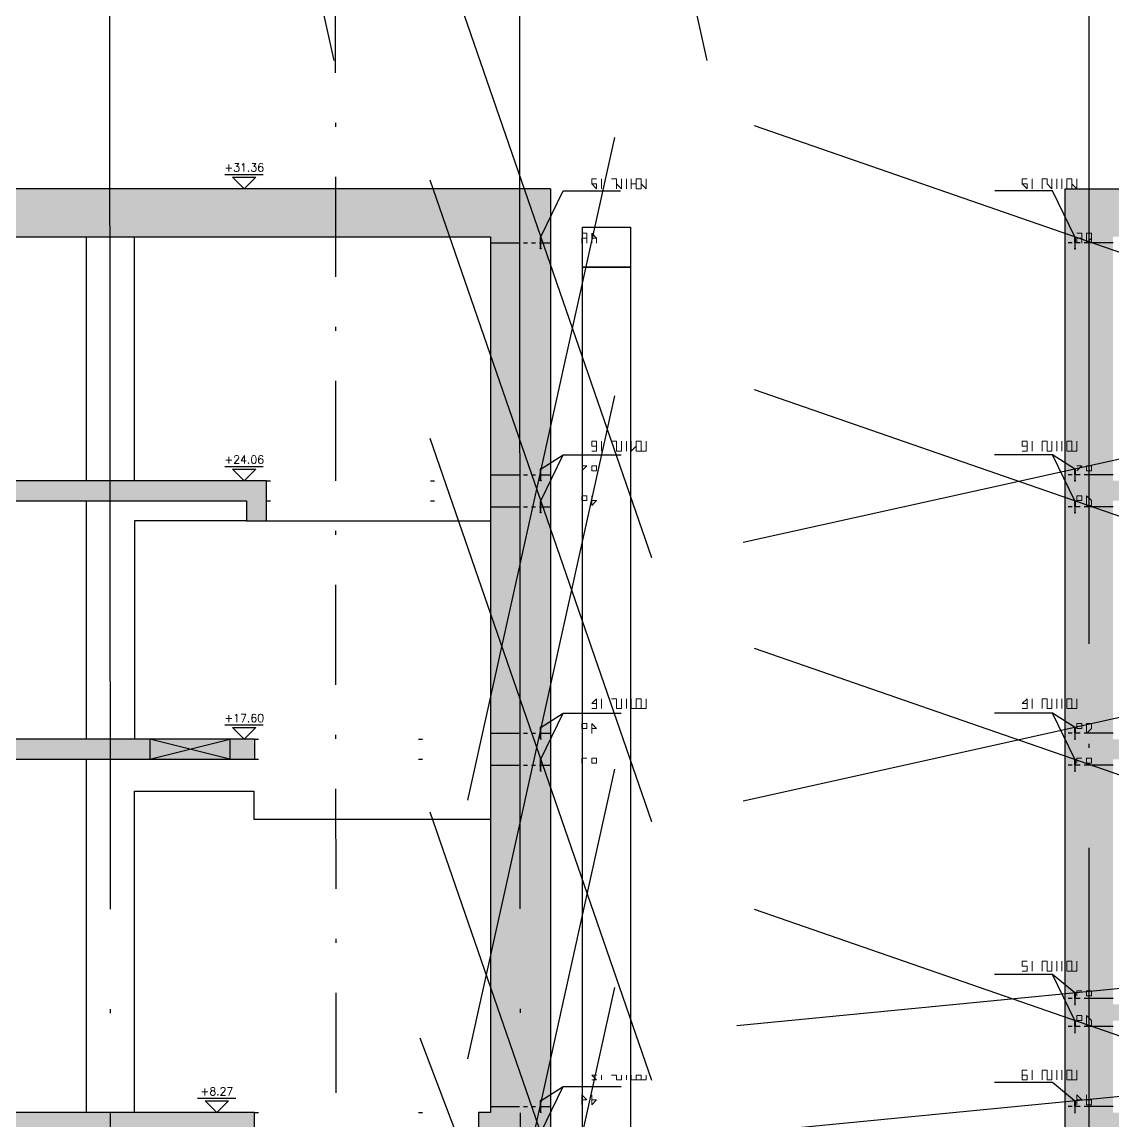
# Model space of a CAD drawing. Header units: inches. Extents: x 400392 to 401495, y 4543971 to 4544133.
# Drawn here: x 400691.26 to 400718.55, y 4544011.69 to 4544039.16 of the extents above; entities that cross this region are included whole.
import ezdxf
from ezdxf.enums import TextEntityAlignment as Align

# ---------------------------------------------------------------- set-up
doc = ezdxf.new("R2010")
doc.units = ezdxf.units.IN
doc.header["$MEASUREMENT"] = 0
for name, pattern in [('ACAD_ISO05W100', [33, 24, -3, 0, -3, 0, -3]), ('AKS', [3, 2.5, -0.25, 0, -0.25]), ('CIZGI', [0.4, 0.25, -0.15]), ('CONTINU', [0]), ('DASHDOT2', [0.5, 0.25, -0.125, 0, -0.125]), ('Dot', [4, 0, -4])]:
    doc.linetypes.add(name, pattern=pattern)
for name, color, linetype in [('aks prota', 2, 'AKS'), ('görünüş prota', 4, 'Continuous'), ('inşaat derzi prota', 11, 'Continuous'), ('kesik prota', 2, 'CIZGI'), ('kesit prota', 1, 'Continuous'), ('kesit tarama prota', 252, 'Continuous'), ('kot prota', 4, 'Continuous'), ('not çizgisi prota', 4, 'Continuous'), ('PRT-AL-TUNEL_EKSENI', 14, 'DASHDOT2'), ('PRT-CST-rc_level', 6, 'Continuous'), ('PRT-CST-rc_levermark', 4, 'Continuous'), ('st_s_su tutucu', 2, 'Continuous'), ('st_s_ölçü', 4, 'Continuous')]:
    doc.layers.add(name, color=color, linetype=linetype)
doc.layers.add('PRT-KD-kazik', color=172, linetype='Continuous', lineweight=25)
doc.styles.add('OLCU', font='romanstw.shx')
doc.dimstyles.new('1-50', dxfattribs={"dimtxt": 10, "dimasz": 4, "dimexe": 4, "dimexo": 8, "dimgap": 4, "dimtad": 1, "dimdec": 1, "dimrnd": 0.05, "dimzin": 9, "dimdsep": 46, "dimtxsty": 'OLCU', "dimblk1": 'OBLIQUE', "dimblk2": 'OBLIQUE', "dimsah": 1, "dimcen": 2, "dimdle": 4, "dimclrd": 4, "dimclre": 4, "dimclrt": 3, "dimadec": 1, "dimazin": 0, "dimtfac": 1, "dimtdec": 1, "dimtix": 1, "dimtmove": 2, "dimatfit": 3, "dimldrblk": 'OBLIQUE', "dimfxl": 1, "dimtvp": 1, "dimtolj": 1, "dimtzin": 1, "dimarcsym": 0})

# ---------------------------------------------------------------- blocks, each defined once
blk = doc.blocks.new('_Oblique')
at = {"layer": 'st_s_ölçü', "lineweight": -2}
blk.add_line((-0.5, -0.5), (0.5, 0.5), dxfattribs=at)
blk = doc.blocks.new('D')
at = {"layer": 'st_s_su tutucu', "linetype": 'CONTINU', "ltscale": 0.2}
for p, q in [((-39987.8, 52508.2), (-39992.6, 52508.2)), ((-39992.6, 52508.2), (-39992.6, 52507.4)), ((-39992.6, 52507.4), (-39990.6, 52506.1)), ((-39990.6, 52478.7), (-39991.9, 52478.7)), ((-39991.9, 52478.7), (-39991.9, 52477.7)), ((-39991.9, 52477.7), (-39990.6, 52477.7)), ((-39990.6, 52498.5), (-39991.5, 52498.5)), ((-39991.5, 52498.5), (-39991.5, 52497.9)), ((-39991.5, 52497.9), (-39990.6, 52497.9)), ((-39990.6, 52488.5), (-39991.5, 52488.5)), ((-39991.5, 52488.5), (-39991.5, 52487.9)), ((-39991.5, 52487.9), (-39990.6, 52487.9)), ((-39991.5, 52467.9), (-39991.5, 52468.5)), ((-39991.5, 52468.5), (-39990.6, 52468.5)), ((-39990.6, 52467.9), (-39991.5, 52467.9)), ((-39990.6, 52506.1), (-39990.6, 52498.5)), ((-39990.6, 52497.9), (-39990.6, 52488.5)), ((-39990.6, 52487.9), (-39990.6, 52478.7)), ((-39990.6, 52468.5), (-39990.6, 52477.7)), ((-39990.6, 52458.5), (-39990.6, 52467.9)), ((-39989.8, 52506.1), (-39987.8, 52507.4)), ((-39989.8, 52498.5), (-39989.8, 52506.1)), ((-39988.9, 52498.5), (-39989.8, 52498.5)), ((-39989.8, 52488.5), (-39989.8, 52497.9)), ((-39989.8, 52497.9), (-39988.9, 52497.9)), ((-39988.9, 52488.5), (-39989.8, 52488.5)), ((-39989.8, 52478.7), (-39989.8, 52487.9)), ((-39989.8, 52487.9), (-39988.9, 52487.9)), ((-39988.5, 52478.7), (-39989.8, 52478.7)), ((-39989.8, 52477.7), (-39988.5, 52477.7)), ((-39989.8, 52477.7), (-39989.8, 52468.5)), ((-39989.8, 52468.5), (-39988.9, 52468.5)), ((-39988.9, 52467.9), (-39989.8, 52467.9)), ((-39989.8, 52467.9), (-39989.8, 52458.5)), ((-39988.9, 52497.9), (-39988.9, 52498.5)), ((-39988.9, 52487.9), (-39988.9, 52488.5)), ((-39988.9, 52468.5), (-39988.9, 52467.9)), ((-39988.5, 52477.7), (-39988.5, 52478.7)), ((-39987.8, 52507.4), (-39987.8, 52508.2)), ((-39992.6, 52449), (-39990.6, 52450.3)), ((-39992.6, 52448.2), (-39992.6, 52449)), ((-39987.8, 52448.2), (-39992.6, 52448.2)), ((-39991.5, 52457.9), (-39991.5, 52458.5)), ((-39991.5, 52458.5), (-39990.6, 52458.5)), ((-39990.6, 52457.9), (-39991.5, 52457.9)), ((-39990.6, 52450.3), (-39990.6, 52457.9)), ((-39989.8, 52458.5), (-39988.9, 52458.5)), ((-39988.9, 52457.9), (-39989.8, 52457.9)), ((-39989.8, 52457.9), (-39989.8, 52450.3)), ((-39989.8, 52450.3), (-39987.8, 52449)), ((-39988.9, 52458.5), (-39988.9, 52457.9)), ((-39987.8, 52449), (-39987.8, 52448.2))]:
    blk.add_line(p, q, dxfattribs=at)
blk = doc.blocks.new('KOTK5')
at = {"layer": 'PRT-CST-rc_levermark'}
blk.add_line((217, 160), (-213, 160), dxfattribs=at)
blk.add_lwpolyline([(130, 130), (-130, 130), (0, 0)], close=True, dxfattribs=at)
at = {"layer": 'PRT-CST-rc_level', "style": 'OLCU'}
blk.add_attdef('000.00', text='', height=90, dxfattribs=at).set_placement((0, 193), align=Align.CENTER)

msp = doc.modelspace()

# ---------------------------------------------------------------- hatches: boundary and pattern name
at = {"layer": 'kesit tarama prota'}
h = msp.add_hatch(color=256, dxfattribs=at)
h.dxf.hatch_style = 1
h.paths.add_polyline_path([(400803.77, 4543998.393), (400779.504, 4543998.393), (400779.504, 4544000.123), (400825.269, 4544000.123), (400825.269, 4543998.393), (400805.11, 4543998.393), (400805.11, 4543995.843), (400838.71, 4543995.843), (400838.71, 4543998.393), (400838.71, 4544011.903), (400838.685, 4544011.903), (400838.685, 4544014.203), (400839.185, 4544014.203), (400839.185, 4544014.403), (400841.564, 4544014.403), (400841.564, 4544011.903), (400838.71, 4544011.903), (400838.71, 4544010.203), (400858.739, 4544010.203), (400859.948, 4544006.453), (400868.046, 4544006.453), (400868.046, 4544034.993), (400859.944, 4544034.993), (400859.944, 4544037.653), (400857.346, 4544037.653), (400857.346, 4544034.993), (400853.046, 4544034.993), (400853.046, 4544038.163), (400852.746, 4544038.163), (400852.746, 4544033.793), (400857.146, 4544033.793), (400857.146, 4544027.693), (400857.146, 4544027.193), (400857.146, 4544021.233), (400857.146, 4544020.733), (400857.146, 4544011.903), (400841.864, 4544011.903), (400841.864, 4544014.203), (400855.346, 4544014.203), (400855.346, 4544014.603), (400838.985, 4544014.603), (400838.985, 4544014.403), (400838.685, 4544014.403), (400838.685, 4544014.793), (400838.385, 4544014.793), (400838.385, 4544014.963), (400838.085, 4544014.963), (400838.085, 4544015.133), (400837.785, 4544015.133), (400837.785, 4544015.303), (400837.485, 4544015.303), (400837.485, 4544015.473), (400837.185, 4544015.473), (400837.185, 4544015.643), (400836.885, 4544015.643), (400836.885, 4544015.813), (400836.585, 4544015.813), (400836.585, 4544015.983), (400836.285, 4544015.983), (400836.285, 4544016.153), (400835.985, 4544016.153), (400835.985, 4544016.323), (400835.685, 4544016.323), (400835.685, 4544016.493), (400835.385, 4544016.493), (400835.385, 4544016.663), (400835.085, 4544016.663), (400835.085, 4544016.833), (400833.885, 4544016.833), (400833.885, 4544017.003), (400833.585, 4544017.003), (400833.585, 4544017.173), (400833.285, 4544017.173), (400833.285, 4544017.343), (400832.985, 4544017.343), (400832.985, 4544017.513), (400832.685, 4544017.513), (400832.685, 4544017.683), (400832.385, 4544017.683), (400832.385, 4544017.853), (400832.085, 4544017.853), (400832.085, 4544018.023), (400831.785, 4544018.023), (400831.785, 4544018.193), (400831.485, 4544018.193), (400831.485, 4544018.363), (400831.185, 4544018.363), (400831.185, 4544018.533), (400830.885, 4544018.533), (400830.885, 4544018.703), (400830.585, 4544018.703), (400830.585, 4544018.873), (400830.285, 4544018.873), (400830.285, 4544019.043), (400829.085, 4544019.043), (400829.085, 4544019.213), (400828.785, 4544019.213), (400828.785, 4544019.383), (400828.485, 4544019.383), (400828.485, 4544019.553), (400828.185, 4544019.553), (400828.185, 4544019.723), (400827.885, 4544019.723), (400827.885, 4544019.893), (400827.585, 4544019.893), (400827.585, 4544020.063), (400827.285, 4544020.063), (400827.285, 4544020.233), (400826.985, 4544020.233), (400826.985, 4544020.403), (400826.685, 4544020.403), (400826.685, 4544020.573), (400826.385, 4544020.573), (400826.385, 4544020.743), (400826.085, 4544020.743), (400826.085, 4544020.913), (400825.785, 4544020.913), (400825.785, 4544021.083), (400825.485, 4544021.083), (400825.485, 4544021.233), (400810.26, 4544021.233), (400810.26, 4544027.143), (400809.96, 4544027.143), (400809.96, 4544021.233), (400803.96, 4544021.233), (400803.96, 4544027.143), (400803.66, 4544027.143), (400803.66, 4544021.233), (400803.66, 4544021.133), (400803.41, 4544021.133), (400803.41, 4544021.233), (400788.151, 4544021.233), (400788.151, 4544020.733), (400822.934, 4544020.733), (400822.934, 4544019.233), (400827.256, 4544019.233), (400835.276, 4544014.603), (400790.451, 4544014.603), (400790.451, 4544014.203), (400835.764, 4544014.203), (400835.764, 4544011.903), (400814.981, 4544011.903), (400814.981, 4544014.153), (400814.681, 4544014.153), (400814.681, 4544011.903), (400797.681, 4544011.903), (400797.681, 4544014.153), (400797.381, 4544014.153), (400797.381, 4544011.903), (400790.551, 4544011.903), (400790.551, 4544010.903), (400835.648, 4544010.903), (400835.648, 4544006.443), (400790.551, 4544006.443), (400790.551, 4544004.943), (400788.451, 4544004.943), (400788.451, 4544006.443), (400771.139, 4544006.443), (400771.139, 4544006.243), (400770.839, 4544006.243), (400770.839, 4544006.633), (400770.549, 4544006.633), (400770.549, 4544006.803), (400770.259, 4544006.803), (400770.259, 4544006.973), (400769.969, 4544006.973), (400769.969, 4544007.143), (400769.679, 4544007.143), (400769.679, 4544007.313), (400769.389, 4544007.313), (400769.389, 4544007.483), (400769.099, 4544007.483), (400769.099, 4544007.653), (400768.809, 4544007.653), (400768.809, 4544007.823), (400768.519, 4544007.823), (400768.519, 4544007.993), (400768.229, 4544007.993), (400768.229, 4544008.163), (400767.939, 4544008.163), (400767.939, 4544008.333), (400767.649, 4544008.333), (400767.649, 4544008.503), (400767.359, 4544008.503), (400767.359, 4544008.673), (400767.069, 4544008.673), (400767.069, 4544008.843), (400766.779, 4544008.843), (400766.779, 4544009.013), (400766.489, 4544009.013), (400766.489, 4544009.183), (400764.999, 4544009.183), (400764.999, 4544009.353), (400764.709, 4544009.353), (400764.709, 4544009.523), (400764.419, 4544009.523), (400764.419, 4544009.693), (400764.129, 4544009.693), (400764.129, 4544009.863), (400763.839, 4544009.863), (400763.839, 4544010.033), (400763.549, 4544010.033), (400763.549, 4544010.203), (400763.259, 4544010.203), (400763.259, 4544010.373), (400762.969, 4544010.373), (400762.969, 4544010.543), (400762.679, 4544010.543), (400762.679, 4544010.713), (400762.389, 4544010.713), (400762.389, 4544010.883), (400762.099, 4544010.883), (400762.099, 4544011.053), (400761.809, 4544011.053), (400761.809, 4544011.223), (400761.519, 4544011.223), (400761.519, 4544011.393), (400761.229, 4544011.393), (400761.229, 4544011.563), (400760.939, 4544011.563), (400760.939, 4544011.733), (400760.649, 4544011.733), (400760.649, 4544011.903), (400759.159, 4544011.903), (400759.159, 4544012.073), (400758.869, 4544012.073), (400758.869, 4544012.243), (400758.579, 4544012.243), (400758.579, 4544012.413), (400758.289, 4544012.413), (400758.289, 4544012.583), (400757.999, 4544012.583), (400757.999, 4544012.753), (400757.709, 4544012.753), (400757.709, 4544012.923), (400757.419, 4544012.923), (400757.419, 4544013.093), (400757.129, 4544013.093), (400757.129, 4544013.263), (400756.839, 4544013.263), (400756.839, 4544013.433), (400756.549, 4544013.433), (400756.549, 4544013.603), (400756.259, 4544013.603), (400756.259, 4544013.773), (400755.969, 4544013.773), (400755.969, 4544013.943), (400755.679, 4544013.943), (400755.679, 4544014.113), (400755.389, 4544014.113), (400755.389, 4544014.283), (400755.099, 4544014.283), (400755.099, 4544014.453), (400754.809, 4544014.453), (400754.809, 4544014.603), (400728.246, 4544014.603), (400728.246, 4544020.733), (400735.796, 4544020.733), (400735.796, 4544021.233), (400728.246, 4544021.233), (400728.246, 4544027.193), (400764.706, 4544027.193), (400764.706, 4544027.693), (400728.246, 4544027.693), (400728.246, 4544033.793), (400746.553, 4544033.793), (400746.553, 4544036.373), (400746.253, 4544036.373), (400746.253, 4544034.993), (400728.046, 4544034.993), (400728.046, 4544035.523), (400725.446, 4544035.523), (400725.446, 4544034.993), (400717.346, 4544034.993), (400717.346, 4544010.203), (400729.136, 4544010.203), (400730.346, 4544006.453), (400737.096, 4544006.453), (400738.305, 4544010.203), (400754.097, 4544010.203), (400756.777, 4544004.843), (400766.065, 4544004.843), (400766.065, 4544006.443), (400764.999, 4544006.443), (400764.999, 4544008.983), (400766.145, 4544008.983), (400770.539, 4544006.407), (400770.539, 4544005.413), (400769.122, 4544005.413), (400769.122, 4544006.043), (400767.967, 4544006.043), (400767.967, 4544006.443), (400766.065, 4544006.443), (400766.065, 4544004.843), (400766.065, 4543998.393), (400766.065, 4543995.843), (400803.77, 4543995.843)])
h.paths.add_polyline_path([(400777.804, 4544000.323), (400777.804, 4544000.123), (400779.079, 4544000.123), (400779.079, 4543998.393), (400777.99, 4543998.393), (400776.307, 4543997.843), (400774.027, 4543997.843), (400772.344, 4543998.393), (400769.127, 4543998.393), (400769.127, 4544004.543), (400774.57, 4544004.543), (400774.57, 4544005.843), (400787.851, 4544005.843), (400787.851, 4544004.343), (400791.151, 4544004.343), (400791.151, 4544005.843), (400835.648, 4544005.843), (400835.648, 4543998.393), (400832.431, 4543998.393), (400830.748, 4543997.843), (400828.468, 4543997.843), (400826.785, 4543998.393), (400825.696, 4543998.393), (400825.696, 4544000.123), (400826.971, 4544000.123), (400826.971, 4544000.323)], flags=16)
h.paths.add_polyline_path([(400773.97, 4544004.943), (400770.839, 4544004.943), (400770.839, 4544006.043), (400771.339, 4544006.043), (400771.339, 4544006.243), (400773.97, 4544006.243)], flags=16)
h.paths.add_polyline_path([(400764.699, 4544006.443), (400758.477, 4544006.443), (400758.477, 4544011.303), (400758.477, 4544011.903), (400753.29, 4544011.903), (400753.29, 4544014.403), (400754.499, 4544014.403), (400758.477, 4544012.071), (400758.477, 4544011.903), (400758.477, 4544011.303), (400759.695, 4544011.303), (400764.699, 4544008.414)], flags=16)
h.paths.add_polyline_path([(400752.99, 4544011.903), (400735.696, 4544011.903), (400735.396, 4544011.903), (400735.396, 4544008.153), (400732.046, 4544008.153), (400732.046, 4544011.903), (400731.746, 4544011.903), (400728.246, 4544011.903), (400728.246, 4544014.203), (400752.99, 4544014.203)], flags=16)
h.paths.add_polyline_path([(400823.534, 4544019.733), (400823.534, 4544021.033), (400825.167, 4544021.033), (400827.39, 4544019.773), (400827.39, 4544019.733)], flags=16)
h.paths.add_polyline_path([(400829.085, 4544018.755), (400829.085, 4544018.843), (400829.932, 4544018.843), (400833.585, 4544016.773), (400833.585, 4544016.157)], flags=16)
h.paths.add_polyline_path([(400833.885, 4544015.983), (400833.885, 4544016.633), (400834.732, 4544016.633), (400838.385, 4544014.563), (400838.385, 4544011.903), (400836.264, 4544011.903), (400836.264, 4544014.61)], flags=16)
h.paths.add_polyline_path([(400727.646, 4544011.903), (400724.246, 4544011.903), (400724.246, 4544033.793), (400725.746, 4544033.793), (400725.746, 4544035.223), (400727.646, 4544035.223)], flags=16)
h.paths.add_polyline_path([(400723.746, 4544011.903), (400718.546, 4544011.903), (400718.546, 4544014.203), (400723.746, 4544014.203)], flags=16)
h.paths.add_polyline_path([(400723.746, 4544014.603), (400718.546, 4544014.603), (400718.546, 4544020.733), (400723.746, 4544020.733)], flags=16)
h.paths.add_polyline_path([(400723.746, 4544021.233), (400718.546, 4544021.233), (400718.546, 4544027.193), (400723.746, 4544027.193)], flags=16)
h.paths.add_polyline_path([(400723.746, 4544027.693), (400718.546, 4544027.693), (400718.546, 4544033.793), (400723.746, 4544033.793)], flags=16)
h.paths.add_polyline_path([(400857.748, 4544011.903), (400857.748, 4544037.453), (400859.644, 4544037.453), (400859.644, 4544033.793), (400861.148, 4544033.793), (400861.148, 4544011.903)], flags=16)
h.paths.add_polyline_path([(400861.648, 4544008.153), (400861.648, 4544014.203), (400866.846, 4544014.203), (400866.846, 4544011.903), (400866.846, 4544008.153)], flags=16)
h.paths.add_polyline_path([(400861.648, 4544014.603), (400861.648, 4544020.733), (400866.846, 4544020.733), (400866.846, 4544014.603)], flags=16)
h.paths.add_polyline_path([(400861.648, 4544021.233), (400861.648, 4544027.193), (400866.846, 4544027.193), (400866.846, 4544021.233)], flags=16)
h.paths.add_polyline_path([(400861.648, 4544027.693), (400861.648, 4544033.793), (400866.846, 4544033.793), (400866.846, 4544027.693)], flags=16)
h = msp.add_hatch(color=256, dxfattribs=at)
h.dxf.hatch_style = 1
h.paths.add_polyline_path([(400704.481, 4544034.993), (400660.395, 4544034.993), (400660.395, 4544033.793), (400702.981, 4544033.793), (400702.981, 4544011.903), (400702.681, 4544011.903), (400702.681, 4544006.443), (400685.031, 4544006.443), (400685.031, 4544005.843), (400693.48, 4544005.843), (400693.48, 4544005.243), (400694.081, 4544005.243), (400694.081, 4544005.843), (400696.481, 4544005.843), (400696.481, 4544004.543), (400697.081, 4544004.543), (400697.081, 4544005.843), (400702.681, 4544005.843), (400702.681, 4543998.393), (400700.789, 4543998.393), (400699.8, 4543997.843), (400698.46, 4543997.843), (400697.471, 4543998.393), (400696.83, 4543998.393), (400696.83, 4544000.123), (400697.581, 4544000.123), (400697.581, 4544000.323), (400695.881, 4544000.323), (400695.881, 4544000.123), (400696.58, 4544000.123), (400696.58, 4543998.393), (400685.555, 4543998.393), (400685.555, 4543996.393), (400696.952, 4543996.393), (400697.941, 4543995.843), (400700.319, 4543995.843), (400701.308, 4543995.843), (400704.481, 4543995.843)])
h = msp.add_hatch(color=256, dxfattribs=at)
h.dxf.hatch_style = 1
h.paths.add_polyline_path([(400697.381, 4544027.693), (400660.395, 4544027.693), (400660.395, 4544026.893), (400663.281, 4544026.893), (400663.281, 4544027.193), (400696.881, 4544027.193), (400696.881, 4544026.693), (400697.381, 4544026.693)])
h = msp.add_hatch(color=256, dxfattribs=at)
h.dxf.hatch_style = 1
h.paths.add_polyline_path([(400697.081, 4544021.233), (400685.981, 4544021.233), (400685.981, 4544020.233), (400687.181, 4544020.233), (400687.181, 4544020.733), (400697.081, 4544020.733)])
h = msp.add_hatch(color=256, dxfattribs=at)
h.dxf.hatch_style = 1
h.paths.add_polyline_path([(400697.081, 4544011.903), (400661.781, 4544011.903), (400661.781, 4543995.843), (400667.795, 4543995.843), (400668.79, 4543996.393), (400680.755, 4543996.393), (400680.755, 4543998.393), (400669.68, 4543998.393), (400669.68, 4544000.123), (400670.381, 4544000.123), (400670.381, 4544000.323), (400668.681, 4544000.323), (400668.681, 4544000.123), (400669.43, 4544000.123), (400669.43, 4543998.393), (400668.79, 4543998.393), (400667.795, 4543997.84), (400666.465, 4543997.84), (400665.471, 4543998.393), (400663.581, 4543998.393), (400663.581, 4544005.843), (400681.231, 4544005.843), (400681.231, 4544006.443), (400663.581, 4544006.443), (400663.581, 4544010.903), (400673.381, 4544010.903), (400673.381, 4544011.403), (400697.081, 4544011.403)])

# ---------------------------------------------------------------- linework, layer by layer
at = {"layer": 'aks prota', "ltscale": 10}
for p, q in [((400693.489, 4543986.887), (400693.464, 4544041.342)), ((400703.739, 4543986.892), (400703.714, 4544041.347)), ((400717.946, 4543993.518), (400717.946, 4544041.346))]:
    msp.add_line(p, q, dxfattribs=at)
at = {"layer": 'görünüş prota'}
for p, q in [((400692.881, 4544027.693), (400692.881, 4544033.793)), ((400694.081, 4544027.693), (400694.081, 4544033.793)), ((400692.881, 4544021.233), (400692.881, 4544027.193)), ((400692.881, 4544011.903), (400692.881, 4544020.733)), ((400697.065, 4544019.933), (400697.065, 4544019.233))]:
    msp.add_line(p, q, dxfattribs=at)
at = {"layer": 'görünüş prota', "color": 4, "linetype": 'Dot'}
for points in [[(400697.381, 4544027.693), (400702.981, 4544027.693)], [(400697.381, 4544027.193), (400702.981, 4544027.193)], [(400697.081, 4544021.233), (400702.981, 4544021.233)], [(400697.081, 4544020.733), (400702.981, 4544020.733)], [(400697.081, 4544011.903), (400702.681, 4544011.903)]]:
    msp.add_lwpolyline(points, dxfattribs=at)
at = {"layer": 'görünüş prota'}
for points in [[(400696.881, 4544026.693), (400694.081, 4544026.693), (400694.081, 4544021.233)], [(400697.381, 4544026.693), (400702.981, 4544026.693)], [(400694.081, 4544011.903), (400694.081, 4544019.933), (400697.065, 4544019.933)], [(400697.065, 4544019.233), (400702.981, 4544019.233)]]:
    msp.add_lwpolyline(points, dxfattribs=at)
at = {"layer": 'inşaat derzi prota', "linetype": 'ACAD_ISO05W100', "ltscale": 0.03}
for points in [[(400702.981, 4544033.642), (400704.481, 4544033.642)], [(400718.546, 4544033.643), (400717.346, 4544033.643)], [(400702.981, 4544027.843), (400704.481, 4544027.843)], [(400718.546, 4544027.843), (400717.346, 4544027.843)], [(400702.981, 4544027.043), (400704.481, 4544027.043)], [(400718.546, 4544027.043), (400717.346, 4544027.043)], [(400702.981, 4544021.383), (400704.481, 4544021.383)], [(400718.546, 4544021.383), (400717.346, 4544021.383)], [(400702.981, 4544020.583), (400704.481, 4544020.583)], [(400718.546, 4544020.583), (400717.346, 4544020.583)], [(400718.546, 4544014.753), (400717.346, 4544014.753)], [(400718.546, 4544014.053), (400717.346, 4544014.053)], [(400702.981, 4544012.053), (400704.481, 4544012.053)], [(400718.546, 4544012.053), (400717.346, 4544012.053)]]:
    msp.add_lwpolyline(points, dxfattribs=at)
at = {"layer": 'kesik prota', "ltscale": 10}
msp.add_lwpolyline([(400694.465, 4544021.233), (400694.465, 4544020.733), (400696.465, 4544021.233), (400696.465, 4544020.733), (400694.465, 4544021.233)], dxfattribs=at)
at = {"layer": 'kesit prota', "color": 1}
for p, q in [((400704.481, 4544034.993), (400704.481, 4543995.843)), ((400697.081, 4544021.233), (400697.081, 4544020.733))]:
    msp.add_line(p, q, dxfattribs=at)
for points in [[(400704.481, 4544034.993), (400660.395, 4544034.993)], [(400660.395, 4544033.793), (400702.981, 4544033.793), (400702.981, 4544011.903), (400702.681, 4544011.903), (400702.681, 4544006.443), (400685.031, 4544006.443), (400685.031, 4544005.843), (400693.47, 4544005.843)], [(400660.395, 4544027.693), (400660.395, 4544026.893), (400663.281, 4544026.893), (400663.281, 4544027.193), (400696.881, 4544027.193), (400696.881, 4544026.693), (400697.381, 4544026.693), (400697.381, 4544027.693), (400660.395, 4544027.693)], [(400669.43, 4543998.393), (400668.79, 4543998.393), (400667.795, 4543997.84), (400666.465, 4543997.84), (400665.471, 4543998.393), (400663.581, 4543998.393), (400663.581, 4544005.843), (400681.231, 4544005.843), (400681.231, 4544006.443), (400663.581, 4544006.443), (400663.581, 4544010.903), (400673.381, 4544010.903), (400673.381, 4544011.403), (400697.081, 4544011.403), (400697.081, 4544011.903), (400661.781, 4544011.903), (400661.781, 4543995.843), (400667.795, 4543995.843), (400668.79, 4543996.393)]]:
    msp.add_lwpolyline(points, dxfattribs=at)
at = {"layer": 'kesit prota'}
for points in [[(400729.136, 4544010.203), (400717.346, 4544010.203), (400717.346, 4544034.993), (400725.446, 4544034.993)], [(400697.081, 4544021.233), (400685.981, 4544021.233), (400685.981, 4544020.233), (400687.181, 4544020.233), (400687.181, 4544020.733), (400697.081, 4544020.733)]]:
    msp.add_lwpolyline(points, dxfattribs=at)
at = {"layer": 'PRT-AL-TUNEL_EKSENI', "ltscale": 10}
msp.add_line((400699.131, 4543986.892), (400699.106, 4544041.347), dxfattribs=at)
at = {"layer": 'PRT-KD-kazik', "color": 3}
for points in [[(400705.281, 4544034.033), (400706.481, 4544034.033), (400706.481, 4544033.033), (400705.281, 4544033.033)], [(400705.281, 4544033.033), (400706.481, 4544033.033), (400706.481, 4543988.733), (400705.281, 4543988.733)]]:
    msp.add_lwpolyline(points, close=True, dxfattribs=at)
at = {"layer": 'st_s_ölçü', "color": 6, "lineweight": 0}
for points in [[(400705.633, 4544035.241), (400705.51, 4544035.241), (400705.51, 4544035.117), (400705.633, 4544035.117), (400705.633, 4544034.993), (400705.51, 4544035.117)], [(400706.005, 4544035.241), (400706.128, 4544035.241)], [(400706.128, 4544035.241), (400706.128, 4544034.993)], [(400706.128, 4544035.241), (400706.128, 4544035.117), (400706.252, 4544034.993), (400706.252, 4544035.117), (400706.252, 4544035.241)], [(400706.376, 4544035.241), (400706.376, 4544034.993)], [(400706.5, 4544035.241), (400706.5, 4544035.117), (400706.5, 4544034.993), (400706.5, 4544035.117), (400706.623, 4544035.117), (400706.623, 4544035.241)], [(400706.747, 4544035.241), (400706.623, 4544035.241), (400706.623, 4544035.117), (400706.623, 4544034.993), (400706.747, 4544034.993), (400706.747, 4544035.117)], [(400706.747, 4544035.241), (400706.747, 4544035.117), (400706.871, 4544034.993), (400706.871, 4544035.117), (400706.871, 4544035.241)], [(400716.4, 4544035.241), (400716.277, 4544035.241), (400716.277, 4544035.117), (400716.4, 4544035.117), (400716.4, 4544034.993), (400716.277, 4544035.117)], [(400716.772, 4544035.241), (400716.772, 4544034.993)], [(400716.772, 4544035.241), (400716.895, 4544035.241)], [(400716.895, 4544035.241), (400716.895, 4544035.117), (400717.019, 4544034.993), (400717.019, 4544035.117), (400717.019, 4544035.241)], [(400717.143, 4544035.241), (400717.143, 4544034.993)], [(400717.514, 4544035.241), (400717.391, 4544035.241), (400717.391, 4544035.117), (400717.391, 4544034.993), (400717.514, 4544034.993), (400717.514, 4544035.117)], [(400717.514, 4544035.241), (400717.514, 4544035.117), (400717.638, 4544034.993), (400717.638, 4544035.117), (400717.638, 4544035.241)], [(400705.262, 4544033.879), (400705.386, 4544033.879), (400705.386, 4544033.755), (400705.262, 4544033.755)], [(400705.386, 4544033.755), (400705.386, 4544033.632)], [(400705.633, 4544033.755), (400705.633, 4544033.632)], [(400717.638, 4544033.879), (400717.762, 4544033.879), (400717.762, 4544033.755), (400717.638, 4544033.755)], [(400717.762, 4544033.755), (400717.762, 4544033.632)], [(400718.009, 4544033.755), (400718.009, 4544033.632)], [(400705.633, 4544028.558), (400705.633, 4544028.681), (400705.51, 4544028.681), (400705.51, 4544028.558), (400705.633, 4544028.558), (400705.633, 4544028.434), (400705.51, 4544028.434)], [(400706.005, 4544028.681), (400706.128, 4544028.681)], [(400706.128, 4544028.681), (400706.128, 4544028.434)], [(400706.128, 4544028.681), (400706.128, 4544028.558), (400706.128, 4544028.434), (400706.252, 4544028.434), (400706.252, 4544028.558), (400706.252, 4544028.681)], [(400706.376, 4544028.681), (400706.376, 4544028.434)], [(400706.5, 4544028.681), (400706.5, 4544028.558), (400706.5, 4544028.434), (400706.623, 4544028.558), (400706.623, 4544028.681)], [(400706.747, 4544028.558), (400706.747, 4544028.681), (400706.623, 4544028.681), (400706.623, 4544028.558), (400706.623, 4544028.434), (400706.747, 4544028.434)], [(400706.747, 4544028.681), (400706.747, 4544028.558), (400706.747, 4544028.434), (400706.871, 4544028.434), (400706.871, 4544028.558), (400706.871, 4544028.681)], [(400716.4, 4544028.558), (400716.4, 4544028.681), (400716.277, 4544028.681), (400716.277, 4544028.558), (400716.4, 4544028.558), (400716.4, 4544028.434), (400716.277, 4544028.434)], [(400716.772, 4544028.681), (400716.772, 4544028.434)], [(400716.772, 4544028.681), (400716.895, 4544028.681)], [(400716.895, 4544028.681), (400716.895, 4544028.558), (400716.895, 4544028.434), (400717.019, 4544028.434), (400717.019, 4544028.558), (400717.019, 4544028.681)], [(400717.143, 4544028.681), (400717.143, 4544028.434)], [(400717.514, 4544028.558), (400717.514, 4544028.681), (400717.391, 4544028.681), (400717.391, 4544028.558), (400717.391, 4544028.434), (400717.514, 4544028.434)], [(400717.514, 4544028.681), (400717.514, 4544028.558), (400717.514, 4544028.434), (400717.638, 4544028.434), (400717.638, 4544028.558), (400717.638, 4544028.681)], [(400705.262, 4544028.063), (400705.386, 4544028.063), (400705.262, 4544027.939)], [(400717.638, 4544028.063), (400717.762, 4544028.063), (400717.638, 4544027.939)], [(400705.633, 4544022.122), (400705.633, 4544022.246), (400705.51, 4544022.122), (400705.633, 4544022.122), (400705.633, 4544021.998), (400705.51, 4544021.998)], [(400706.005, 4544022.246), (400706.128, 4544022.246)], [(400706.128, 4544022.246), (400706.128, 4544021.998)], [(400706.128, 4544022.246), (400706.128, 4544021.998), (400706.252, 4544021.998), (400706.252, 4544022.246)], [(400706.376, 4544022.246), (400706.376, 4544021.998)], [(400706.5, 4544022.246), (400706.5, 4544021.998), (400706.623, 4544021.998), (400706.623, 4544022.246)], [(400706.747, 4544022.122), (400706.747, 4544022.246), (400706.623, 4544022.246), (400706.623, 4544022.122), (400706.623, 4544021.998), (400706.747, 4544021.998)], [(400706.747, 4544022.246), (400706.747, 4544021.998), (400706.871, 4544021.998), (400706.871, 4544022.246)], [(400716.4, 4544022.122), (400716.4, 4544022.246), (400716.277, 4544022.122), (400716.4, 4544022.122), (400716.4, 4544021.998), (400716.277, 4544021.998)], [(400716.772, 4544022.246), (400716.772, 4544021.998)], [(400716.772, 4544022.246), (400716.895, 4544022.246)], [(400716.895, 4544022.246), (400716.895, 4544021.998), (400717.019, 4544021.998), (400717.019, 4544022.246)], [(400717.143, 4544022.246), (400717.143, 4544021.998)], [(400717.514, 4544022.122), (400717.514, 4544022.246), (400717.391, 4544022.246), (400717.391, 4544022.122), (400717.391, 4544021.998), (400717.514, 4544021.998)], [(400717.514, 4544022.246), (400717.514, 4544021.998), (400717.638, 4544021.998), (400717.638, 4544022.246)], [(400705.262, 4544021.627), (400705.262, 4544021.503), (400705.262, 4544021.627), (400705.386, 4544021.627), (400705.386, 4544021.503), (400705.262, 4544021.503)], [(400717.638, 4544021.627), (400717.638, 4544021.503), (400717.638, 4544021.627), (400717.762, 4544021.627), (400717.762, 4544021.503), (400717.638, 4544021.503)], [(400705.262, 4544020.761), (400705.386, 4544020.761), (400705.262, 4544020.761), (400705.262, 4544020.637)], [(400717.638, 4544020.761), (400717.762, 4544020.761), (400717.638, 4544020.761), (400717.638, 4544020.637)], [(400716.4, 4544015.687), (400716.277, 4544015.687), (400716.277, 4544015.563), (400716.4, 4544015.563), (400716.4, 4544015.439), (400716.277, 4544015.439)], [(400716.772, 4544015.687), (400716.772, 4544015.439)], [(400716.772, 4544015.687), (400716.895, 4544015.687)], [(400716.895, 4544015.687), (400716.895, 4544015.563), (400716.895, 4544015.439), (400717.019, 4544015.439), (400717.019, 4544015.563), (400717.019, 4544015.687)], [(400717.143, 4544015.687), (400717.143, 4544015.439)], [(400717.514, 4544015.687), (400717.514, 4544015.563), (400717.514, 4544015.439), (400717.638, 4544015.439), (400717.638, 4544015.563), (400717.638, 4544015.687)], [(400717.638, 4544014.944), (400717.762, 4544014.944), (400717.638, 4544014.944), (400717.638, 4544014.82)], [(400705.633, 4544012.84), (400705.51, 4544012.84), (400705.633, 4544012.716), (400705.51, 4544012.716)], [(400706.005, 4544012.84), (400706.128, 4544012.84)], [(400706.128, 4544012.84), (400706.128, 4544012.716)], [(400706.128, 4544012.84), (400706.128, 4544012.716), (400706.252, 4544012.716), (400706.252, 4544012.84)], [(400706.376, 4544012.84), (400706.376, 4544012.716)], [(400706.5, 4544012.84), (400706.5, 4544012.716), (400706.623, 4544012.716), (400706.623, 4544012.84)], [(400706.747, 4544012.84), (400706.623, 4544012.84), (400706.623, 4544012.716), (400706.747, 4544012.716)], [(400706.747, 4544012.84), (400706.747, 4544012.716), (400706.871, 4544012.716), (400706.871, 4544012.84)], [(400716.4, 4544012.964), (400716.277, 4544012.964), (400716.277, 4544012.84), (400716.4, 4544012.84), (400716.4, 4544012.716), (400716.277, 4544012.716), (400716.277, 4544012.84)], [(400716.772, 4544012.964), (400716.772, 4544012.716)], [(400716.772, 4544012.964), (400716.895, 4544012.964)], [(400716.895, 4544012.964), (400716.895, 4544012.84), (400716.895, 4544012.716), (400717.019, 4544012.716), (400717.019, 4544012.84), (400717.019, 4544012.964)], [(400717.143, 4544012.964), (400717.143, 4544012.716)], [(400717.514, 4544012.964), (400717.391, 4544012.964), (400717.391, 4544012.84), (400717.391, 4544012.716), (400717.514, 4544012.716), (400717.514, 4544012.84)], [(400717.514, 4544012.964), (400717.514, 4544012.84), (400717.514, 4544012.716), (400717.638, 4544012.716), (400717.638, 4544012.84), (400717.638, 4544012.964)], [(400705.262, 4544012.221), (400705.262, 4544012.345), (400705.386, 4544012.221), (400705.262, 4544012.221), (400705.262, 4544012.098)], [(400717.638, 4544012.221), (400717.638, 4544012.345), (400717.762, 4544012.221), (400717.638, 4544012.221), (400717.638, 4544012.098)]]:
    msp.add_lwpolyline(points, dxfattribs=at)
for points in [[(400705.757, 4544035.241), (400705.757, 4544035.117), (400705.757, 4544034.993), (400705.757, 4544035.117), (400705.757, 4544035.241)], [(400716.524, 4544035.241), (400716.524, 4544035.117), (400716.524, 4544034.993), (400716.524, 4544035.117), (400716.524, 4544035.241)], [(400717.267, 4544035.241), (400717.267, 4544035.117), (400717.267, 4544034.993), (400717.267, 4544035.117), (400717.267, 4544035.241)], [(400705.262, 4544033.755), (400705.262, 4544033.632), (400705.262, 4544033.755)], [(400705.51, 4544033.632), (400705.51, 4544033.879), (400705.633, 4544033.755), (400705.51, 4544033.755), (400705.51, 4544033.632)], [(400717.638, 4544033.755), (400717.638, 4544033.632), (400717.638, 4544033.755)], [(400717.886, 4544033.632), (400717.886, 4544033.879), (400718.009, 4544033.879), (400718.009, 4544033.755), (400717.886, 4544033.632)], [(400705.757, 4544028.681), (400705.757, 4544028.558), (400705.757, 4544028.434), (400705.757, 4544028.558), (400705.757, 4544028.681)], [(400716.524, 4544028.681), (400716.524, 4544028.558), (400716.524, 4544028.434), (400716.524, 4544028.558), (400716.524, 4544028.681)], [(400717.267, 4544028.681), (400717.267, 4544028.558), (400717.267, 4544028.434), (400717.267, 4544028.558), (400717.267, 4544028.681)], [(400705.51, 4544027.939), (400705.51, 4544028.063), (400705.633, 4544028.063), (400705.633, 4544027.939), (400705.51, 4544027.939)], [(400717.886, 4544027.939), (400717.886, 4544028.063), (400718.009, 4544028.063), (400718.009, 4544027.939), (400717.886, 4544027.939)], [(400705.262, 4544027.196), (400705.262, 4544027.32), (400705.386, 4544027.32), (400705.386, 4544027.196), (400705.262, 4544027.196)], [(400705.51, 4544027.072), (400705.51, 4544027.32), (400705.51, 4544027.196), (400705.633, 4544027.196), (400705.51, 4544027.072)], [(400717.638, 4544027.196), (400717.638, 4544027.32), (400717.762, 4544027.32), (400717.762, 4544027.196), (400717.638, 4544027.196)], [(400717.886, 4544027.072), (400717.886, 4544027.32), (400718.009, 4544027.196), (400718.009, 4544027.072), (400717.886, 4544027.072)], [(400705.757, 4544022.246), (400705.757, 4544021.998), (400705.757, 4544022.246)], [(400716.524, 4544022.246), (400716.524, 4544021.998), (400716.524, 4544022.246)], [(400717.267, 4544022.246), (400717.267, 4544021.998), (400717.267, 4544022.246)], [(400705.51, 4544021.38), (400705.51, 4544021.627), (400705.633, 4544021.503), (400705.51, 4544021.503), (400705.51, 4544021.38)], [(400717.886, 4544021.38), (400717.886, 4544021.627), (400718.009, 4544021.627), (400718.009, 4544021.503), (400717.886, 4544021.38)], [(400705.51, 4544020.637), (400705.51, 4544020.761), (400705.633, 4544020.761), (400705.633, 4544020.637), (400705.51, 4544020.637)], [(400717.886, 4544020.637), (400717.886, 4544020.761), (400718.009, 4544020.761), (400718.009, 4544020.637), (400717.886, 4544020.637)], [(400716.524, 4544015.687), (400716.524, 4544015.563), (400716.524, 4544015.439), (400716.524, 4544015.563), (400716.524, 4544015.687)], [(400717.267, 4544015.687), (400717.267, 4544015.563), (400717.267, 4544015.439), (400717.267, 4544015.563), (400717.267, 4544015.687)], [(400717.514, 4544015.563), (400717.514, 4544015.687), (400717.391, 4544015.687), (400717.391, 4544015.563), (400717.391, 4544015.439), (400717.514, 4544015.439), (400717.514, 4544015.563)], [(400717.886, 4544014.82), (400717.886, 4544014.944), (400718.009, 4544014.944), (400718.009, 4544014.82), (400717.886, 4544014.82)], [(400717.638, 4544014.201), (400717.638, 4544014.325), (400717.762, 4544014.325), (400717.762, 4544014.201), (400717.638, 4544014.201)], [(400717.886, 4544014.078), (400717.886, 4544014.325), (400718.009, 4544014.201), (400718.009, 4544014.078), (400717.886, 4544014.078)], [(400705.757, 4544012.84), (400705.757, 4544012.716), (400705.757, 4544012.84)], [(400716.524, 4544012.964), (400716.524, 4544012.84), (400716.524, 4544012.716), (400716.524, 4544012.84), (400716.524, 4544012.964)], [(400717.267, 4544012.964), (400717.267, 4544012.84), (400717.267, 4544012.716), (400717.267, 4544012.84), (400717.267, 4544012.964)], [(400705.51, 4544012.098), (400705.51, 4544012.345), (400705.51, 4544012.221), (400705.633, 4544012.221), (400705.51, 4544012.098)], [(400717.886, 4544012.098), (400717.886, 4544012.345), (400717.886, 4544012.221), (400718.009, 4544012.221), (400718.009, 4544012.098), (400717.886, 4544012.098)]]:
    msp.add_lwpolyline(points, close=True, dxfattribs=at)

# ---------------------------------------------------------------- block references
at = {"layer": 'kot prota', "linetype": 'CONTINU', "ltscale": 0.1}
ref = msp.add_blockref('KOTK5', (400696.82, 4544034.993), dxfattribs=dict(at, xscale=-0.002222222222222221, yscale=0.002222222222222222, zscale=0.002222222222222222, rotation=359.9999999998683))
ref.add_attrib('000.00', '+31.36', dxfattribs={"layer": 'PRT-CST-rc_level', "height": 0.2, "style": 'OLCU'}).set_placement((400696.82, 4544035.422), align=Align.CENTER)
ref = msp.add_blockref('KOTK5', (400696.82, 4544027.693), dxfattribs=dict(at, xscale=-0.002222222222222221, yscale=0.002222222222222222, zscale=0.002222222222222222, rotation=359.9999999998683))
ref.add_attrib('000.00', '+24.06', dxfattribs={"layer": 'PRT-CST-rc_level', "height": 0.2, "style": 'OLCU'}).set_placement((400696.82, 4544028.122), align=Align.CENTER)
ref = msp.add_blockref('KOTK5', (400696.82, 4544021.233), dxfattribs=dict(at, xscale=-0.002222222222222221, yscale=0.002222222222222222, zscale=0.002222222222222222, rotation=359.9999999998683))
ref.add_attrib('000.00', '+17.60', dxfattribs={"layer": 'PRT-CST-rc_level', "height": 0.2, "style": 'OLCU'}).set_placement((400696.82, 4544021.662), align=Align.CENTER)
ref = msp.add_blockref('KOTK5', (400696.137, 4544011.903), dxfattribs=dict(at, xscale=-0.002222222222222221, yscale=0.002222222222222222, zscale=0.002222222222222222, rotation=359.9999999998683))
ref.add_attrib('000.00', '+8.27', dxfattribs={"layer": 'PRT-CST-rc_level', "height": 0.2, "style": 'OLCU'}).set_placement((400696.137, 4544012.332), align=Align.CENTER)
at = {"layer": 'st_s_ölçü', "zscale": 0.004999999999999998, "rotation": 180}
for p, xscale, yscale in [((400904.182, 4544296.033), -0.004999999999999998, 0.004999999999999999), ((400517.645, 4544296.034), 0.004999999999999998, 0.004999999999999998), ((400904.182, 4544290.234), -0.004999999999999998, 0.004999999999999999), ((400517.645, 4544290.234), 0.004999999999999998, 0.004999999999999998), ((400904.182, 4544289.434), -0.004999999999999998, 0.004999999999999999), ((400517.645, 4544289.434), 0.004999999999999998, 0.004999999999999998), ((400904.182, 4544283.774), -0.004999999999999998, 0.004999999999999999), ((400517.645, 4544283.774), 0.004999999999999998, 0.004999999999999998), ((400904.182, 4544282.974), -0.004999999999999998, 0.004999999999999999), ((400517.645, 4544282.974), 0.004999999999999998, 0.004999999999999998), ((400517.645, 4544277.144), 0.004999999999999998, 0.004999999999999998), ((400517.645, 4544276.444), 0.004999999999999998, 0.004999999999999998), ((400904.182, 4544274.444), -0.004999999999999998, 0.004999999999999999), ((400517.645, 4544274.444), 0.004999999999999998, 0.004999999999999998)]:
    msp.add_blockref('D', p, dxfattribs=dict(at, xscale=xscale, yscale=yscale))

# ---------------------------------------------------------------- leaders
at = {"layer": 'not çizgisi prota'}
for points in [[(400697.227, 4544046.481), (400696.876, 4544045.929), (400696.876, 4544044.479)], [(400706.557, 4544046.481), (400706.206, 4544045.929), (400706.206, 4544044.479)], [(400704.236, 4544033.793), (400704.795, 4544034.942), (400706.233, 4544034.942)], [(400717.59, 4544033.793), (400717.032, 4544034.943), (400715.593, 4544034.943)], [(400704.236, 4544027.193), (400704.795, 4544028.343), (400706.233, 4544028.343)], [(400717.59, 4544027.193), (400717.032, 4544028.343), (400715.593, 4544028.343)], [(400704.244, 4544027.992), (400704.795, 4544028.343), (400706.245, 4544028.343)], [(400717.583, 4544027.992), (400717.032, 4544028.343), (400715.581, 4544028.343)], [(400704.236, 4544020.734), (400704.795, 4544021.883), (400706.233, 4544021.883)], [(400717.59, 4544020.733), (400717.032, 4544021.883), (400715.593, 4544021.883)], [(400704.244, 4544021.532), (400704.795, 4544021.883), (400706.245, 4544021.883)], [(400717.583, 4544021.532), (400717.032, 4544021.883), (400715.581, 4544021.883)], [(400717.59, 4544014.203), (400717.032, 4544015.353), (400715.593, 4544015.353)], [(400717.584, 4544014.899), (400717.032, 4544015.353), (400715.581, 4544015.353)], [(400704.236, 4544011.403), (400704.795, 4544012.553), (400706.233, 4544012.553)], [(400717.584, 4544012.199), (400717.032, 4544012.653), (400715.581, 4544012.653)], [(400704.244, 4544012.202), (400704.795, 4544012.553), (400706.245, 4544012.553)], [(400704.236, 4544005.843), (400704.795, 4544007.093), (400706.245, 4544007.093)], [(400704.244, 4544006.742), (400704.795, 4544007.093), (400706.245, 4544007.093)]]:
    msp.add_leader(points, dimstyle='1-50', override={"dimasz": 12, "dimgap": 4, "dimtad": 0}, dxfattribs=at)

doc.saveas('drawing.dxf')
